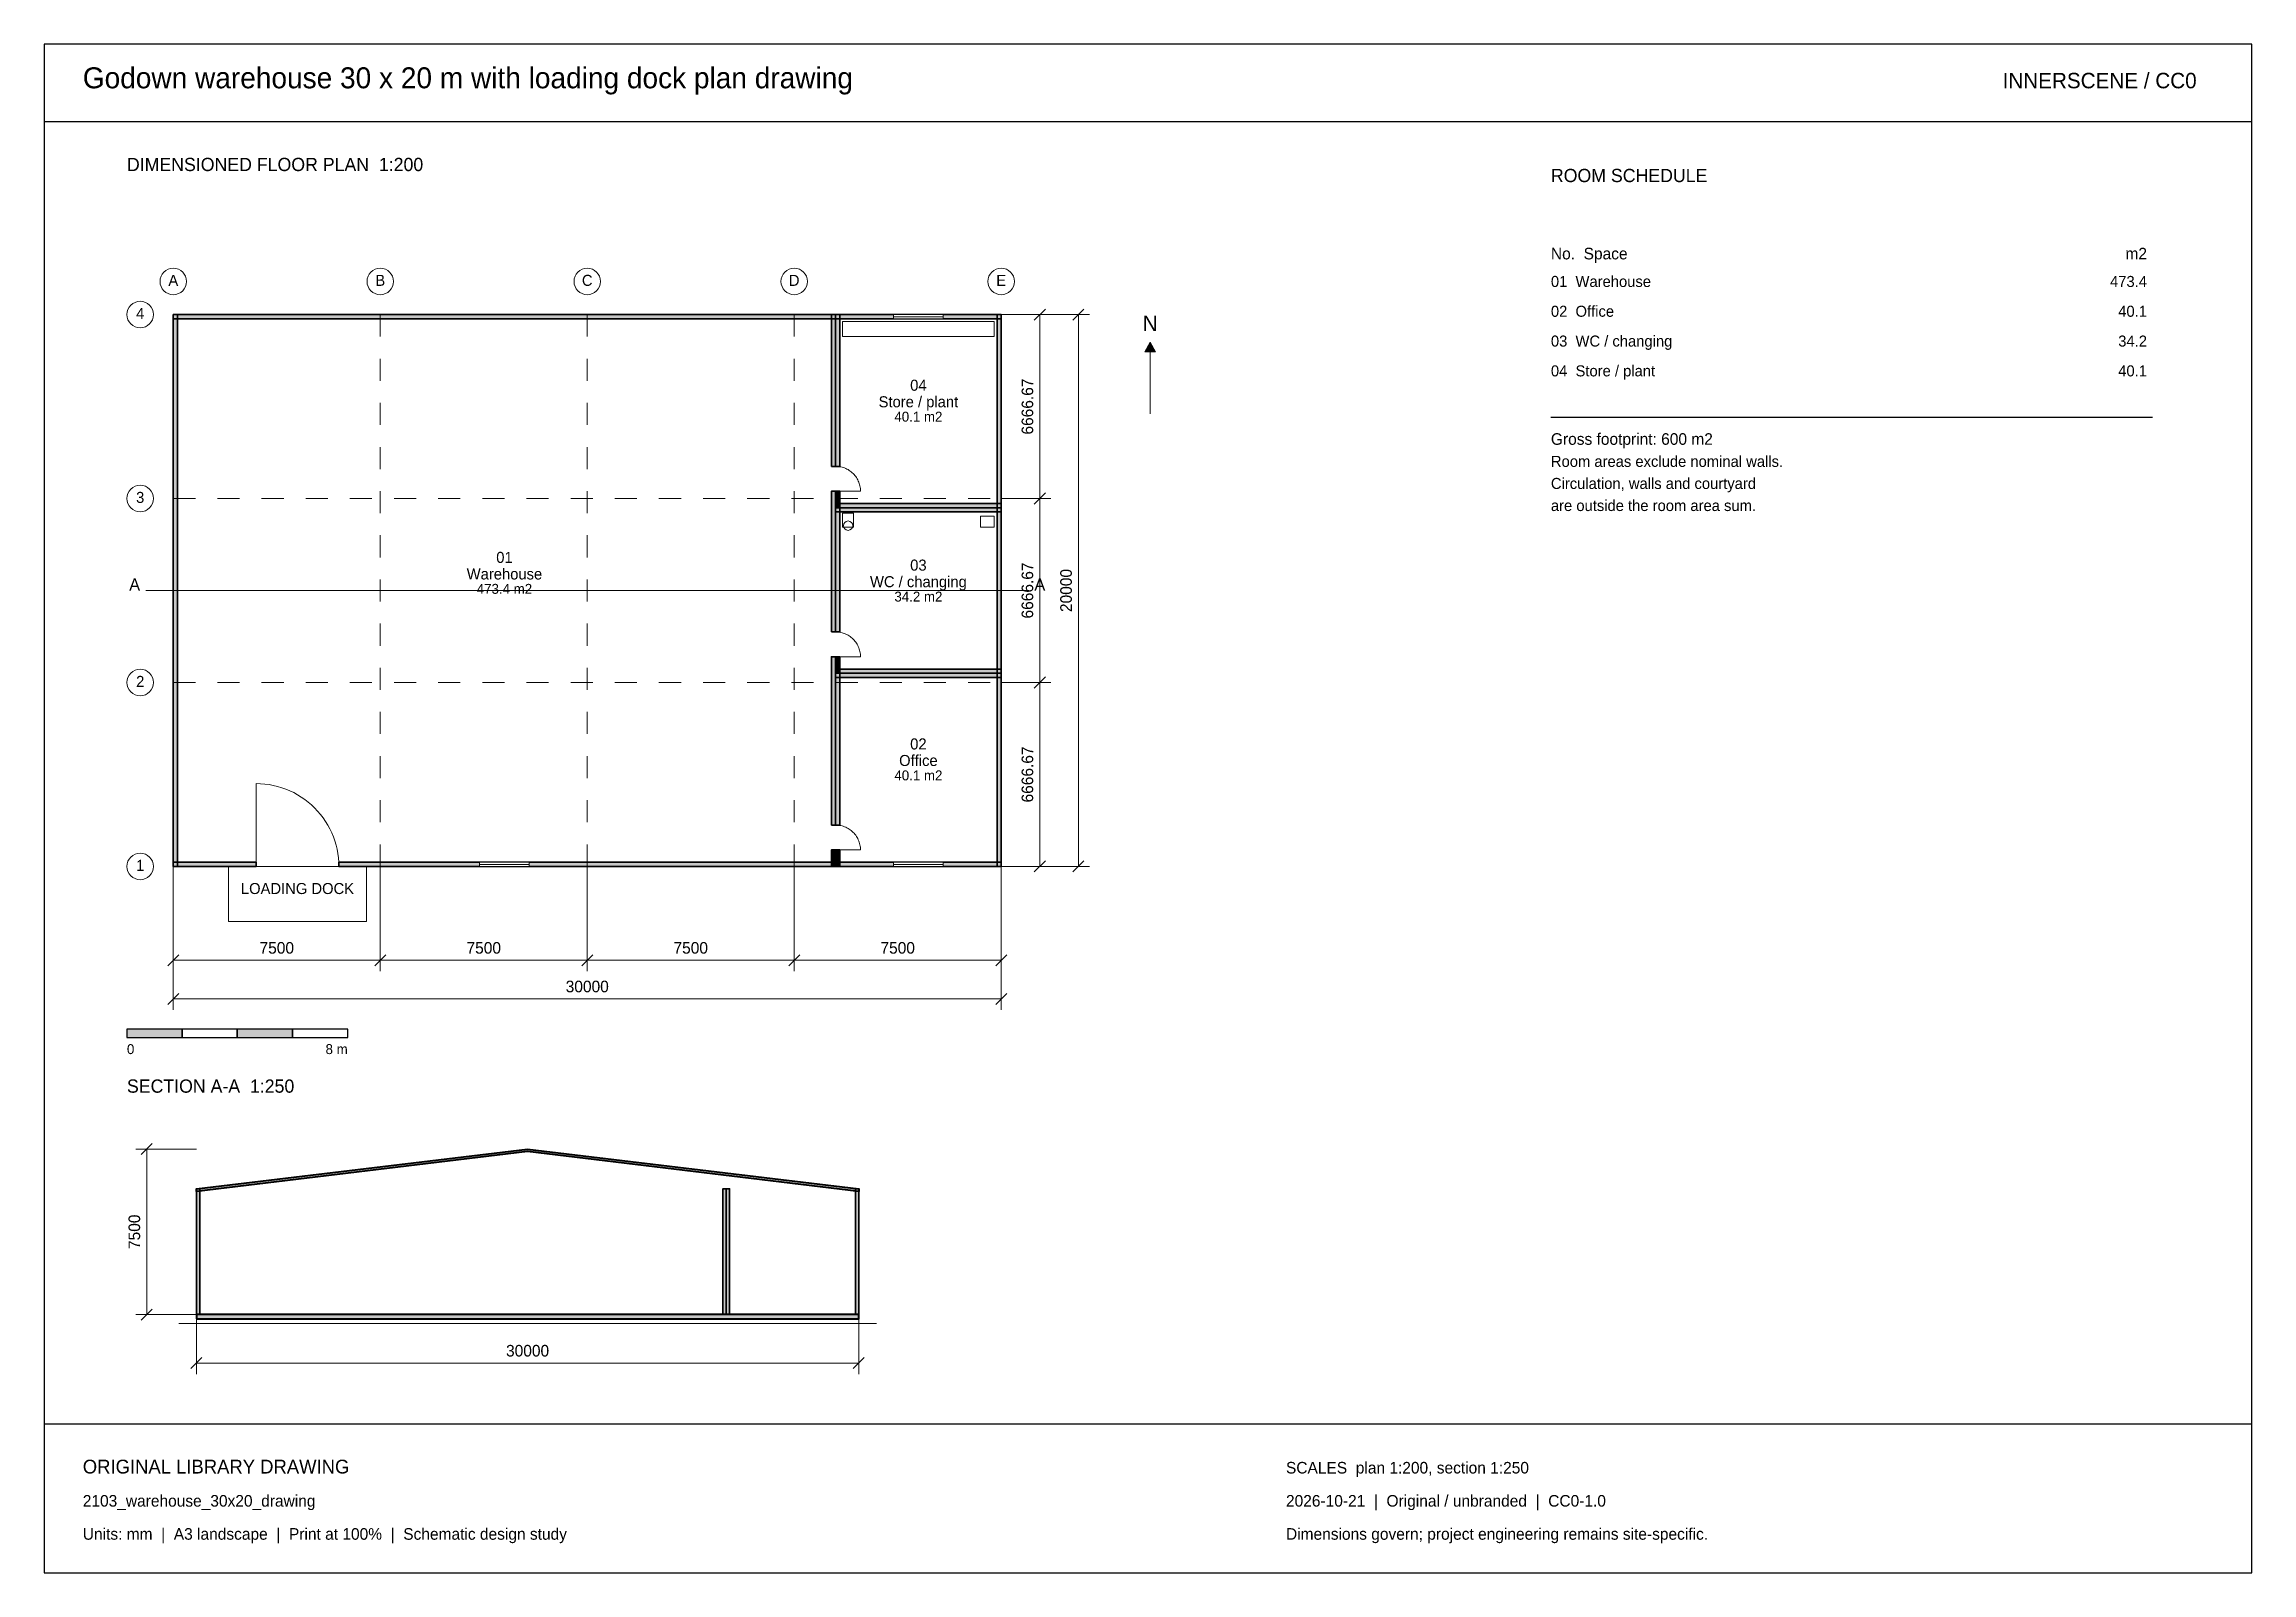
# Paper-space layout 'Layout1' of a CAD drawing. Header units: millimetres. Extents: x 10 to 410, y 10 to 287.
import ezdxf
from ezdxf.enums import TextEntityAlignment as Align

# ---------------------------------------------------------------- set-up
doc = ezdxf.new("R2010")
doc.units = ezdxf.units.MM
for name, color, linetype, lineweight, true_color in [('A-BORDER', 7, 'Continuous', 25, 0x45626f), ('A-DIMS', 7, 'Continuous', 15, 0x546b75), ('A-DOOR', 7, 'Continuous', 20, 0x88624a), ('A-FIXT', 7, 'Continuous', 18, 0x687e84), ('A-GLAZ', 7, 'Continuous', 20, 0x27889a), ('A-GRID', 7, 'Continuous', 13, 0x88a0a5), ('A-HATCH', 7, 'Continuous', 13, 0xa8b6b9), ('A-STRC', 7, 'Continuous', 40, 0x273c47), ('A-TEXT', 7, 'Continuous', 18, 0x20333e), ('A-WALL', 7, 'Continuous', 35, 0x20333e)]:
    doc.layers.add(name, color=color, linetype=linetype, lineweight=lineweight, true_color=true_color)

psp = doc.layouts.get("Layout1")

# ---------------------------------------------------------------- hatches: boundary and pattern name
at = {"layer": 'A-BORDER'}
for points in [[(25, 107), (35, 107), (35, 108.5), (25, 108.5)], [(45, 107), (55, 107), (55, 108.5), (45, 108.5)]]:
    psp.add_hatch(color=7, dxfattribs=at).paths.add_polyline_path(points)
at = {"layer": 'A-DIMS'}
psp.add_hatch(color=7, dxfattribs=at).paths.add_polyline_path([(210.4, 233), (209.44, 231.24), (211.36, 231.24)])
at = {"layer": 'A-STRC'}
for points in [[(37.59, 79.6), (97.59, 86.8), (157.59, 79.6), (157.59, 79.12), (97.59, 86.32), (37.59, 79.12)], [(37.59, 56), (157.59, 56), (157.59, 56.8), (37.59, 56.8)]]:
    psp.add_hatch(color=7, dxfattribs=at).paths.add_polyline_path(points)
at = {"layer": 'A-WALL'}
for points in [[(33.4, 237.25), (153.4, 237.25), (153.4, 238), (33.4, 238)], [(33.4, 138), (34.15, 138), (34.15, 238), (33.4, 238)], [(152.65, 210.5), (153.4, 210.5), (153.4, 238), (152.65, 238)], [(153.4, 237.25), (183.4, 237.25), (183.4, 238), (153.4, 238)], [(153.4, 210.5), (154.15, 210.5), (154.15, 238), (153.4, 238)], [(182.65, 203), (183.4, 203), (183.4, 238), (182.65, 238)], [(152.65, 180.5), (153.4, 180.5), (153.4, 206), (152.65, 206)], [(153.4, 203), (154.15, 203), (154.15, 206), (153.4, 206)], [(153.4, 203), (183.4, 203), (183.4, 203.75), (153.4, 203.75)], [(153.4, 202.25), (183.4, 202.25), (183.4, 203), (153.4, 203)], [(153.4, 180.5), (154.15, 180.5), (154.15, 203), (153.4, 203)], [(182.65, 173), (183.4, 173), (183.4, 203), (182.65, 203)], [(152.65, 145.5), (153.4, 145.5), (153.4, 176), (152.65, 176)], [(153.4, 173), (154.15, 173), (154.15, 176), (153.4, 176)], [(153.4, 173), (183.4, 173), (183.4, 173.75), (153.4, 173.75)], [(153.4, 172.25), (183.4, 172.25), (183.4, 173), (153.4, 173)], [(153.4, 145.5), (154.15, 145.5), (154.15, 173), (153.4, 173)], [(182.65, 138), (183.4, 138), (183.4, 173), (182.65, 173)], [(152.65, 138), (153.4, 138), (153.4, 141), (152.65, 141)], [(153.4, 138), (154.15, 138), (154.15, 141), (153.4, 141)], [(33.4, 138), (48.4, 138), (48.4, 138.75), (33.4, 138.75)], [(63.4, 138), (153.4, 138), (153.4, 138.75), (63.4, 138.75)], [(153.4, 138), (183.4, 138), (183.4, 138.75), (153.4, 138.75)], [(37.59, 56.8), (38.19, 56.8), (38.19, 79.6), (37.59, 79.6)], [(132.99, 56.8), (133.59, 56.8), (133.59, 79.6), (132.99, 79.6)], [(133.59, 56.8), (134.19, 56.8), (134.19, 79.6), (133.59, 79.6)], [(156.99, 56.8), (157.59, 56.8), (157.59, 79.6), (156.99, 79.6)]]:
    psp.add_hatch(color=7, dxfattribs=at).paths.add_polyline_path(points)

# ---------------------------------------------------------------- linework, layer by layer
at = {"layer": 'A-BORDER'}
for p, q in [((10, 273), (410, 273)), ((283, 219.4), (392, 219.4)), ((10, 37), (410, 37))]:
    psp.add_line(p, q, dxfattribs=at)
for points in [[(10, 10), (410, 10), (410, 287), (10, 287)], [(25, 107), (35, 107), (35, 108.5), (25, 108.5)], [(35, 107), (45, 107), (45, 108.5), (35, 108.5)], [(45, 107), (55, 107), (55, 108.5), (45, 108.5)], [(55, 107), (65, 107), (65, 108.5), (55, 108.5)]]:
    psp.add_lwpolyline(points, close=True, dxfattribs=at)
at = {"layer": 'A-DIMS'}
for p, q in [((183.4, 238), (192.4, 238)), ((183.4, 238), (199.4, 238)), ((189.4, 237), (191.4, 239)), ((190.4, 204.67), (190.4, 238)), ((196.4, 237), (198.4, 239)), ((197.4, 138), (197.4, 238)), ((210.4, 220), (210.4, 233)), ((183.4, 204.67), (192.4, 204.67)), ((183.4, 204.67), (192.4, 204.67)), ((189.4, 203.67), (191.4, 205.67)), ((189.4, 203.67), (191.4, 205.67)), ((190.4, 171.33), (190.4, 204.67)), ((189.4, 170.33), (191.4, 172.33)), ((189.4, 170.33), (191.4, 172.33)), ((183.4, 171.33), (192.4, 171.33)), ((183.4, 171.33), (192.4, 171.33)), ((190.4, 138), (190.4, 171.33)), ((33.4, 138), (33.4, 119)), ((33.4, 138), (33.4, 112)), ((70.9, 138), (70.9, 119)), ((70.9, 138), (70.9, 119)), ((108.4, 138), (108.4, 119)), ((108.4, 138), (108.4, 119)), ((145.9, 138), (145.9, 119)), ((145.9, 138), (145.9, 119)), ((183.4, 138), (183.4, 119)), ((183.4, 138), (192.4, 138)), ((183.4, 138), (183.4, 112)), ((183.4, 138), (199.4, 138)), ((189.4, 137), (191.4, 139)), ((196.4, 137), (198.4, 139)), ((32.4, 120), (34.4, 122)), ((33.4, 121), (70.9, 121)), ((69.9, 120), (71.9, 122)), ((69.9, 120), (71.9, 122)), ((70.9, 121), (108.4, 121)), ((107.4, 120), (109.4, 122)), ((107.4, 120), (109.4, 122)), ((108.4, 121), (145.9, 121)), ((144.9, 120), (146.9, 122)), ((144.9, 120), (146.9, 122)), ((145.9, 121), (183.4, 121)), ((182.4, 120), (184.4, 122)), ((32.4, 113), (34.4, 115)), ((33.4, 114), (183.4, 114)), ((182.4, 113), (184.4, 115)), ((37.59, 86.8), (26.59, 86.8)), ((27.59, 85.8), (29.59, 87.8)), ((28.59, 56.8), (28.59, 86.8)), ((37.59, 56.8), (26.59, 56.8)), ((27.59, 55.8), (29.59, 57.8)), ((37.59, 56), (37.59, 46)), ((157.59, 56), (157.59, 46)), ((36.59, 47), (38.59, 49)), ((37.59, 48), (157.59, 48)), ((156.59, 47), (158.59, 49))]:
    psp.add_line(p, q, dxfattribs=at)
psp.add_lwpolyline([(210.4, 233), (209.44, 231.24), (211.36, 231.24)], close=True, dxfattribs=at)
at = {"layer": 'A-DOOR'}
for p, q in [((153.4, 206), (157.9, 206)), ((153.4, 176), (157.9, 176)), ((48.4, 138), (48.4, 153)), ((153.4, 141), (157.9, 141))]:
    psp.add_line(p, q, dxfattribs=at)
for points in [[(157.9, 206), (157.89, 206.24), (157.88, 206.47), (157.84, 206.7), (157.8, 206.94), (157.75, 207.16), (157.68, 207.39), (157.6, 207.61), (157.51, 207.83), (157.41, 208.04), (157.3, 208.25), (157.17, 208.45), (157.04, 208.65), (156.9, 208.83), (156.74, 209.01), (156.58, 209.18), (156.41, 209.34), (156.23, 209.5), (156.05, 209.64), (155.85, 209.77), (155.65, 209.9), (155.44, 210.01), (155.23, 210.11), (155.01, 210.2), (154.79, 210.28), (154.56, 210.35), (154.34, 210.4), (154.1, 210.44), (153.87, 210.48), (153.64, 210.49), (153.4, 210.5)], [(157.9, 176), (157.89, 176.24), (157.88, 176.47), (157.84, 176.7), (157.8, 176.94), (157.75, 177.16), (157.68, 177.39), (157.6, 177.61), (157.51, 177.83), (157.41, 178.04), (157.3, 178.25), (157.17, 178.45), (157.04, 178.65), (156.9, 178.83), (156.74, 179.01), (156.58, 179.18), (156.41, 179.34), (156.23, 179.5), (156.05, 179.64), (155.85, 179.77), (155.65, 179.9), (155.44, 180.01), (155.23, 180.11), (155.01, 180.2), (154.79, 180.28), (154.56, 180.35), (154.34, 180.4), (154.1, 180.44), (153.87, 180.48), (153.64, 180.49), (153.4, 180.5)], [(63.4, 138), (63.38, 138.79), (63.32, 139.57), (63.22, 140.35), (63.07, 141.12), (62.89, 141.88), (62.67, 142.64), (62.4, 143.38), (62.1, 144.1), (61.77, 144.81), (61.39, 145.5), (60.98, 146.17), (60.54, 146.82), (60.06, 147.44), (59.55, 148.04), (59.01, 148.61), (58.44, 149.15), (57.84, 149.66), (57.22, 150.14), (56.57, 150.58), (55.9, 150.99), (55.21, 151.37), (54.5, 151.7), (53.78, 152), (53.04, 152.27), (52.28, 152.49), (51.52, 152.67), (50.75, 152.82), (49.97, 152.92), (49.19, 152.98), (48.4, 153)], [(157.9, 141), (157.89, 141.24), (157.88, 141.47), (157.84, 141.7), (157.8, 141.94), (157.75, 142.16), (157.68, 142.39), (157.6, 142.61), (157.51, 142.83), (157.41, 143.04), (157.3, 143.25), (157.17, 143.45), (157.04, 143.65), (156.9, 143.83), (156.74, 144.01), (156.58, 144.18), (156.41, 144.34), (156.23, 144.5), (156.05, 144.64), (155.85, 144.77), (155.65, 144.9), (155.44, 145.01), (155.23, 145.11), (155.01, 145.2), (154.79, 145.28), (154.56, 145.35), (154.34, 145.4), (154.1, 145.44), (153.87, 145.48), (153.64, 145.49), (153.4, 145.5)]]:
    psp.add_lwpolyline(points, dxfattribs=at)
at = {"layer": 'A-FIXT'}
for points in [[(154.65, 199.5), (156.65, 199.5), (156.65, 202), (154.65, 202)], [(179.65, 199.5), (182.15, 199.5), (182.15, 201.5), (179.65, 201.5)], [(43.4, 128), (68.4, 128), (68.4, 138), (43.4, 138)]]:
    psp.add_lwpolyline(points, close=True, dxfattribs=at)
psp.add_circle((155.65, 199.75), 0.85, dxfattribs=at)
at = {"layer": 'A-GRID'}
for p, q in [((33.4, 234), (33.4, 238)), ((33.4, 238), (37.4, 238)), ((41.4, 238), (45.4, 238)), ((49.4, 238), (53.4, 238)), ((57.4, 238), (61.4, 238)), ((65.4, 238), (69.4, 238)), ((70.9, 234), (70.9, 238)), ((73.4, 238), (77.4, 238)), ((81.4, 238), (85.4, 238)), ((89.4, 238), (93.4, 238)), ((97.4, 238), (101.4, 238)), ((105.4, 238), (109.4, 238)), ((108.4, 234), (108.4, 238)), ((113.4, 238), (117.4, 238)), ((121.4, 238), (125.4, 238)), ((129.4, 238), (133.4, 238)), ((137.4, 238), (141.4, 238)), ((145.4, 238), (149.4, 238)), ((145.9, 234), (145.9, 238)), ((153.4, 238), (157.4, 238)), ((177.4, 238), (181.4, 238)), ((183.4, 234), (183.4, 238)), ((33.4, 226), (33.4, 230)), ((70.9, 226), (70.9, 230)), ((108.4, 226), (108.4, 230)), ((145.9, 226), (145.9, 230)), ((183.4, 226), (183.4, 230)), ((33.4, 218), (33.4, 222)), ((70.9, 218), (70.9, 222)), ((108.4, 218), (108.4, 222)), ((145.9, 218), (145.9, 222)), ((183.4, 218), (183.4, 222)), ((33.4, 210), (33.4, 214)), ((70.9, 210), (70.9, 214)), ((108.4, 210), (108.4, 214)), ((145.9, 210), (145.9, 214)), ((183.4, 210), (183.4, 214)), ((33.4, 202), (33.4, 206)), ((33.4, 204.67), (37.4, 204.67)), ((41.4, 204.67), (45.4, 204.67)), ((49.4, 204.67), (53.4, 204.67)), ((57.4, 204.67), (61.4, 204.67)), ((65.4, 204.67), (69.4, 204.67)), ((70.9, 202), (70.9, 206)), ((73.4, 204.67), (77.4, 204.67)), ((81.4, 204.67), (85.4, 204.67)), ((89.4, 204.67), (93.4, 204.67)), ((97.4, 204.67), (101.4, 204.67)), ((105.4, 204.67), (109.4, 204.67)), ((108.4, 202), (108.4, 206)), ((113.4, 204.67), (117.4, 204.67)), ((121.4, 204.67), (125.4, 204.67)), ((129.4, 204.67), (133.4, 204.67)), ((137.4, 204.67), (141.4, 204.67)), ((145.4, 204.67), (149.4, 204.67)), ((145.9, 202), (145.9, 206)), ((153.4, 204.67), (157.4, 204.67)), ((161.4, 204.67), (165.4, 204.67)), ((169.4, 204.67), (173.4, 204.67)), ((177.4, 204.67), (181.4, 204.67)), ((183.4, 202), (183.4, 206)), ((33.4, 194), (33.4, 198)), ((70.9, 194), (70.9, 198)), ((108.4, 194), (108.4, 198)), ((145.9, 194), (145.9, 198)), ((183.4, 194), (183.4, 198)), ((28.4, 188), (188.4, 188)), ((33.4, 186), (33.4, 190)), ((70.9, 186), (70.9, 190)), ((108.4, 186), (108.4, 190)), ((145.9, 186), (145.9, 190)), ((183.4, 186), (183.4, 190)), ((33.4, 178), (33.4, 182)), ((70.9, 178), (70.9, 182)), ((108.4, 178), (108.4, 182)), ((145.9, 178), (145.9, 182)), ((183.4, 178), (183.4, 182)), ((33.4, 170), (33.4, 174)), ((70.9, 170), (70.9, 174)), ((108.4, 170), (108.4, 174)), ((145.9, 170), (145.9, 174)), ((183.4, 170), (183.4, 174)), ((33.4, 171.33), (37.4, 171.33)), ((41.4, 171.33), (45.4, 171.33)), ((49.4, 171.33), (53.4, 171.33)), ((57.4, 171.33), (61.4, 171.33)), ((65.4, 171.33), (69.4, 171.33)), ((73.4, 171.33), (77.4, 171.33)), ((81.4, 171.33), (85.4, 171.33)), ((89.4, 171.33), (93.4, 171.33)), ((97.4, 171.33), (101.4, 171.33)), ((105.4, 171.33), (109.4, 171.33)), ((113.4, 171.33), (117.4, 171.33)), ((121.4, 171.33), (125.4, 171.33)), ((129.4, 171.33), (133.4, 171.33)), ((137.4, 171.33), (141.4, 171.33)), ((145.4, 171.33), (149.4, 171.33)), ((153.4, 171.33), (157.4, 171.33)), ((161.4, 171.33), (165.4, 171.33)), ((169.4, 171.33), (173.4, 171.33)), ((177.4, 171.33), (181.4, 171.33)), ((33.4, 162), (33.4, 166)), ((70.9, 162), (70.9, 166)), ((108.4, 162), (108.4, 166)), ((145.9, 162), (145.9, 166)), ((183.4, 162), (183.4, 166)), ((33.4, 154), (33.4, 158)), ((70.9, 154), (70.9, 158)), ((108.4, 154), (108.4, 158)), ((145.9, 154), (145.9, 158)), ((183.4, 154), (183.4, 158)), ((33.4, 146), (33.4, 150)), ((70.9, 146), (70.9, 150)), ((108.4, 146), (108.4, 150)), ((145.9, 146), (145.9, 150)), ((183.4, 146), (183.4, 150)), ((33.4, 138), (33.4, 142)), ((70.9, 138), (70.9, 142)), ((108.4, 138), (108.4, 142)), ((145.9, 138), (145.9, 142)), ((183.4, 138), (183.4, 142)), ((33.4, 138), (37.4, 138)), ((41.4, 138), (45.4, 138)), ((49.4, 138), (53.4, 138)), ((57.4, 138), (61.4, 138)), ((65.4, 138), (69.4, 138)), ((73.4, 138), (77.4, 138)), ((81.4, 138), (85.4, 138)), ((105.4, 138), (109.4, 138)), ((113.4, 138), (117.4, 138)), ((121.4, 138), (125.4, 138)), ((129.4, 138), (133.4, 138)), ((137.4, 138), (141.4, 138)), ((145.4, 138), (149.4, 138)), ((153.4, 138), (157.4, 138)), ((177.4, 138), (181.4, 138))]:
    psp.add_line(p, q, dxfattribs=at)
for centre in [(33.4, 244), (70.9, 244), (108.4, 244), (145.9, 244), (183.4, 244), (27.4, 238), (27.4, 204.67), (27.4, 171.33), (27.4, 138)]:
    psp.add_circle(centre, 2.4, dxfattribs=at)
at = {"layer": 'A-HATCH'}
psp.add_line((34.39, 55.2), (160.79, 55.2), dxfattribs=at)
at = {"layer": 'A-STRC'}
for points in [[(37.59, 79.6), (97.59, 86.8), (157.59, 79.6), (157.59, 79.12), (97.59, 86.32), (37.59, 79.12)], [(37.59, 56), (157.59, 56), (157.59, 56.8), (37.59, 56.8)]]:
    psp.add_lwpolyline(points, close=True, dxfattribs=at)
at = {"layer": 'A-WALL'}
for points in [[(33.4, 237.25), (153.4, 237.25), (153.4, 238), (33.4, 238)], [(33.4, 138), (34.15, 138), (34.15, 238), (33.4, 238)], [(152.65, 210.5), (153.4, 210.5), (153.4, 238), (152.65, 238)], [(153.4, 237.25), (183.4, 237.25), (183.4, 238), (153.4, 238)], [(153.4, 210.5), (154.15, 210.5), (154.15, 238), (153.4, 238)], [(182.65, 203), (183.4, 203), (183.4, 238), (182.65, 238)], [(152.65, 180.5), (153.4, 180.5), (153.4, 206), (152.65, 206)], [(153.4, 203), (154.15, 203), (154.15, 206), (153.4, 206)], [(153.4, 203), (183.4, 203), (183.4, 203.75), (153.4, 203.75)], [(153.4, 202.25), (183.4, 202.25), (183.4, 203), (153.4, 203)], [(153.4, 180.5), (154.15, 180.5), (154.15, 203), (153.4, 203)], [(182.65, 173), (183.4, 173), (183.4, 203), (182.65, 203)], [(152.65, 145.5), (153.4, 145.5), (153.4, 176), (152.65, 176)], [(153.4, 173), (154.15, 173), (154.15, 176), (153.4, 176)], [(153.4, 173), (183.4, 173), (183.4, 173.75), (153.4, 173.75)], [(153.4, 172.25), (183.4, 172.25), (183.4, 173), (153.4, 173)], [(153.4, 145.5), (154.15, 145.5), (154.15, 173), (153.4, 173)], [(182.65, 138), (183.4, 138), (183.4, 173), (182.65, 173)], [(152.65, 138), (153.4, 138), (153.4, 141), (152.65, 141)], [(153.4, 138), (154.15, 138), (154.15, 141), (153.4, 141)], [(33.4, 138), (48.4, 138), (48.4, 138.75), (33.4, 138.75)], [(63.4, 138), (153.4, 138), (153.4, 138.75), (63.4, 138.75)], [(153.4, 138), (183.4, 138), (183.4, 138.75), (153.4, 138.75)], [(37.59, 56.8), (38.19, 56.8), (38.19, 79.6), (37.59, 79.6)], [(132.99, 56.8), (133.59, 56.8), (133.59, 79.6), (132.99, 79.6)], [(133.59, 56.8), (134.19, 56.8), (134.19, 79.6), (133.59, 79.6)], [(156.99, 56.8), (157.59, 56.8), (157.59, 79.6), (156.99, 79.6)]]:
    psp.add_lwpolyline(points, close=True, dxfattribs=at)

# ---------------------------------------------------------------- texts
at = {"layer": 'A-DIMS'}
for s, p in [('6666.67', (189.2, 221.33)), ('6666.67', (189.2, 188)), ('20000', (196.2, 188)), ('6666.67', (189.2, 154.67)), ('7500', (27.39, 71.8))]:
    psp.add_text(s, height=2.1, rotation=90, dxfattribs=at).set_placement(p, align=Align.CENTER)
for s, p in [('7500', (52.15, 122.2)), ('7500', (89.65, 122.2)), ('7500', (127.15, 122.2)), ('7500', (164.65, 122.2)), ('30000', (108.4, 115.2)), ('30000', (97.59, 49.2))]:
    psp.add_text(s, height=2.1, dxfattribs=at).set_placement(p, align=Align.CENTER)
at = {"layer": 'A-TEXT'}
for s, height, p in [('Godown warehouse 30 x 20 m with loading dock plan drawing', 3.8, (17, 279)), ('DIMENSIONED FLOOR PLAN  1:200', 2.4, (25, 264)), ('ROOM SCHEDULE', 2.4, (283, 262)), ('No.  Space', 2.1, (283, 248)), ('01  Warehouse', 2, (283, 243)), ('02  Office', 2, (283, 237.6)), ('03  WC / changing', 2, (283, 232.2)), ('04  Store / plant', 2, (283, 226.8)), ('Gross footprint: 600 m2', 2.1, (283, 214.4)), ('Room areas exclude nominal walls.', 2, (283, 210.4)), ('Circulation, walls and courtyard', 2, (283, 206.4)), ('are outside the room area sum.', 2, (283, 202.4)), ('0', 1.8, (25, 104)), ('SECTION A-A  1:250', 2.4, (25, 97)), ('ORIGINAL LIBRARY DRAWING', 2.5, (17, 28)), ('SCALES  plan 1:200, section 1:250', 2.1, (235, 28)), ('2103_warehouse_30x20_drawing', 2.1, (17, 22)), ('2026-10-21  |  Original / unbranded  |  CC0-1.0', 2.1, (235, 22)), ('Units: mm  |  A3 landscape  |  Print at 100%  |  Schematic design study', 2.1, (17, 16)), ('Dimensions govern; project engineering remains site-specific.', 2.1, (235, 16))]:
    psp.add_text(s, height=height, dxfattribs=at).set_placement(p)
for s, height, p in [('INNERSCENE / CC0', 2.8, (400, 279)), ('m2', 2.1, (391, 248)), ('473.4', 2, (391, 243)), ('40.1', 2, (391, 237.6)), ('34.2', 2, (391, 232.2)), ('40.1', 2, (391, 226.8)), ('8 m', 1.8, (65, 104))]:
    psp.add_text(s, height=height, dxfattribs=at).set_placement(p, align=Align.RIGHT)
for s, height, p in [('A', 2, (33.4, 243.2)), ('B', 2, (70.9, 243.2)), ('C', 2, (108.4, 243.2)), ('D', 2, (145.9, 243.2)), ('E', 2, (183.4, 243.2)), ('4', 2, (27.4, 237.2)), ('N', 2.8, (210.4, 235)), ('04', 2, (168.4, 224.2)), ('Store / plant', 2, (168.4, 221.2)), ('40.1 m2', 1.8, (168.4, 218.6)), ('3', 2, (27.4, 203.87)), ('Warehouse', 2, (93.4, 190)), ('01', 2, (93.4, 193)), ('03', 2, (168.4, 191.6)), ('A', 2.2, (26.4, 188)), ('473.4 m2', 1.8, (93.4, 187.4)), ('WC / changing', 2, (168.4, 188.6)), ('A', 2.2, (190.4, 188)), ('34.2 m2', 1.8, (168.4, 186)), ('2', 2, (27.4, 170.53)), ('02', 2, (168.4, 159.2)), ('Office', 2, (168.4, 156.2)), ('40.1 m2', 1.8, (168.4, 153.6)), ('1', 2, (27.4, 137.2)), ('LOADING DOCK', 2, (55.9, 133))]:
    psp.add_text(s, height=height, dxfattribs=at).set_placement(p, align=Align.CENTER)

# ---------------------------------------------------------------- next in the draw order: wipeouts: each hides what was drawn before it
for points in [[(163.9, 237.25), (172.9, 237.25), (172.9, 238), (163.9, 238)], [(88.9, 138), (97.9, 138), (97.9, 138.75), (88.9, 138.75)], [(163.9, 138), (172.9, 138), (172.9, 138.75), (163.9, 138.75)]]:
    psp.add_wipeout(points)

# ---------------------------------------------------------------- next in the draw order: linework, layer by layer
at = {"layer": 'A-FIXT'}
psp.add_lwpolyline([(154.65, 234), (182.15, 234), (182.15, 236.75), (154.65, 236.75)], close=True, dxfattribs=at)
at = {"layer": 'A-GLAZ'}
for p, q in [((163.9, 238), (172.9, 238)), ((163.9, 237.25), (163.9, 238)), ((163.9, 237.62), (172.9, 237.62)), ((163.9, 237.25), (172.9, 237.25)), ((172.9, 237.25), (172.9, 238)), ((88.9, 138.75), (97.9, 138.75)), ((88.9, 138), (88.9, 138.75)), ((88.9, 138.38), (97.9, 138.38)), ((88.9, 138), (97.9, 138)), ((97.9, 138), (97.9, 138.75)), ((163.9, 138.75), (172.9, 138.75)), ((163.9, 138), (163.9, 138.75)), ((163.9, 138.38), (172.9, 138.38)), ((163.9, 138), (172.9, 138)), ((172.9, 138), (172.9, 138.75))]:
    psp.add_line(p, q, dxfattribs=at)
at = {"layer": 'A-GRID'}
for p, q in [((161.4, 238), (165.4, 238)), ((169.4, 238), (173.4, 238)), ((89.4, 138), (93.4, 138)), ((97.4, 138), (101.4, 138)), ((161.4, 138), (165.4, 138)), ((169.4, 138), (173.4, 138))]:
    psp.add_line(p, q, dxfattribs=at)

doc.saveas('drawing.dxf')
